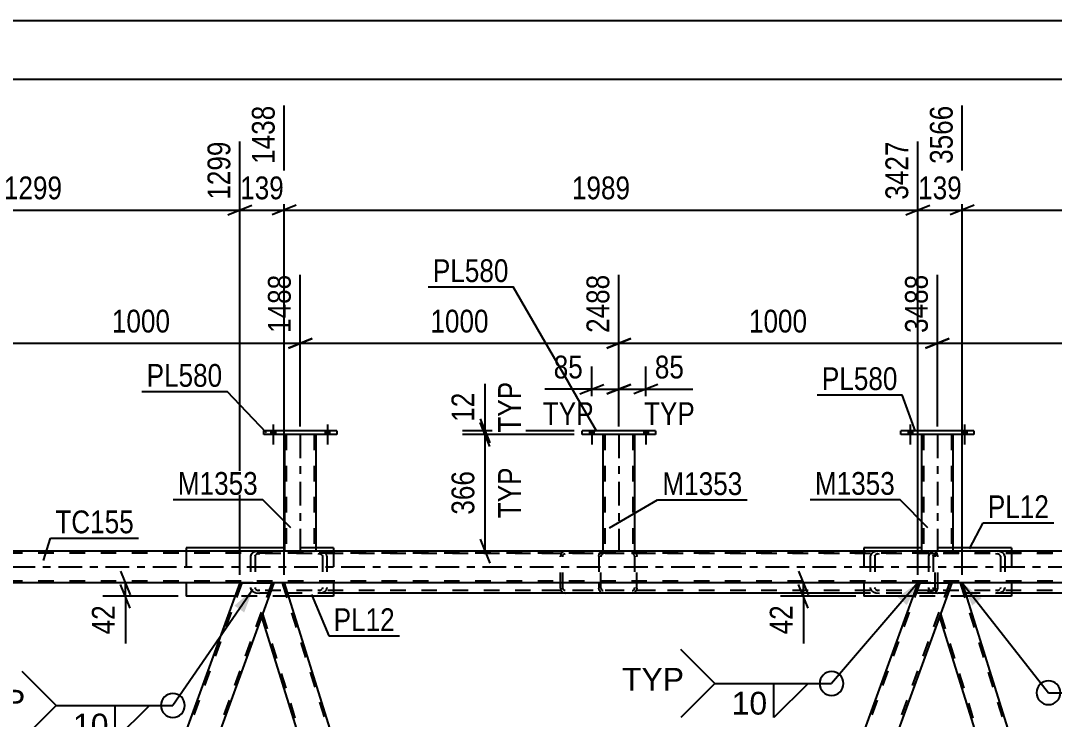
# Model space of a CAD drawing. Header units: millimetres. Extents: x -851 to 338, y -786 to 55.
# Drawn here: x -766.7 to -636.9, y -621.6 to -533.9 of the extents above; entities that cross this region are included whole.
import ezdxf

# ---------------------------------------------------------------- set-up
doc = ezdxf.new("R2010")
doc.units = ezdxf.units.MM
doc.linetypes.add('DXK_LINE_DOT2', pattern=[3.9198, 1.9599, -1.9599])
doc.linetypes.add('DXK_LINE_DOT3', pattern=[5.9187, 2.979, -0.9799, 0.9799, -0.9799])
doc.styles.add('Arial', font='ARIAL.TTF', dxfattribs={"height": 0.2})
doc.styles.add('Arial Narrow', font='ARIALN.TTF', dxfattribs={"height": 0.2})

# ---------------------------------------------------------------- blocks, each defined once
blk = doc.blocks.new('Part-232933133-8723 - 8708')
at = {"color": 2, "linetype": 'Continuous'}
for p, q in [((-739.19, -604.49), (-783.37, -725.86)), ((-739.19, -604.49), (-734.93, -604.49)), ((-736.48, -608.74), (-779.11, -725.86))]:
    blk.add_line(p, q, dxfattribs=at)
at = {"color": 7, "linetype": 'DXK_LINE_DOT2'}
for p, q in [((-738.94, -604.49), (-783.11, -725.86)), ((-735.19, -604.49), (-779.37, -725.86)), ((-734.93, -604.49), (-736.48, -608.74)), ((-783.37, -725.86), (-779.11, -725.86))]:
    blk.add_line(p, q, dxfattribs=at)
blk = doc.blocks.new('Part-232933133-8795 - 8708')
at = {"color": 2, "linetype": 'Continuous'}
for p, q in [((-649.8, -604.49), (-651.35, -608.74)), ((-648.48, -604.49), (-649.8, -604.49)), ((-648.48, -604.49), (-611.78, -722.24)), ((-651.35, -608.74), (-614.83, -725.89)), ((-613.11, -725.89), (-611.78, -722.24))]:
    blk.add_line(p, q, dxfattribs=at)
at = {"color": 7, "linetype": 'DXK_LINE_DOT2'}
for p, q in [((-648.73, -604.49), (-611.91, -722.61)), ((-651.21, -608.37), (-614.58, -725.89)), ((-614.83, -725.89), (-613.11, -725.89))]:
    blk.add_line(p, q, dxfattribs=at)
blk = doc.blocks.new('Part-232933133-8734 - 8708')
at = {"color": 7, "linetype": 'DXK_LINE_DOT2'}
for p, q in [((-652.63, -600.89), (-652.72, -601.13)), ((-651.55, -600.49), (-652, -600.54)), ((-651.78, -600.84), (-651.55, -600.81)), ((-601.86, -600.49), (-651.55, -600.49)), ((-601.86, -600.81), (-651.55, -600.81)), ((-643.83, -600.54), (-644.28, -600.49)), ((-644.28, -600.81), (-644.05, -600.84)), ((-643.11, -601.13), (-643.2, -600.89)), ((-652.72, -601.13), (-652.72, -605.13)), ((-652.14, -601.13), (-652.09, -601.01)), ((-652.14, -601.13), (-652.14, -605.13)), ((-643.74, -601.01), (-643.69, -601.13)), ((-643.69, -601.13), (-643.69, -605.13)), ((-643.11, -601.13), (-643.11, -605.13)), ((-652.72, -605.13), (-652.63, -605.38)), ((-652.09, -605.25), (-652.14, -605.13)), ((-652, -605.72), (-651.55, -605.77)), ((-651.55, -605.45), (-651.78, -605.43)), ((-601.86, -605.45), (-651.55, -605.45)), ((-642.31, -605.77), (-651.55, -605.77)), ((-644.05, -605.43), (-644.28, -605.45)), ((-644.28, -605.77), (-643.83, -605.72)), ((-643.69, -605.13), (-643.74, -605.25)), ((-643.2, -605.38), (-643.11, -605.13)), ((-601.86, -605.77), (-608.42, -605.77))]:
    blk.add_line(p, q, dxfattribs=at)
at = {"color": 2, "linetype": 'Continuous'}
blk.add_line((-608.42, -605.77), (-642.31, -605.77), dxfattribs=at)
at = {"color": 7, "linetype": 'DXK_LINE_DOT2'}
for centre, radius, start, end in [((-651.82, -601.61), 1.09, 99.5181, 138.0637), ((-651.69, -601.37), 0.545, 99.5181, 138.0637), ((-644.14, -601.37), 0.545, 41.9361, 80.4817), ((-644.01, -601.61), 1.09, 41.9361, 80.4817), ((-651.82, -604.65), 1.09, 221.9361, 260.4817), ((-651.69, -604.89), 0.545, 221.9361, 260.4817), ((-644.14, -604.89), 0.545, 279.5181, 318.0637), ((-644.01, -604.65), 1.09, 279.5181, 318.0637)]:
    blk.add_arc(centre, radius, start, end, dxfattribs=at)
blk = doc.blocks.new('Part-232933133-8800 - 8708')
at = {"color": 2, "linetype": 'Continuous'}
for p, q in [((-734.93, -604.49), (-736.48, -608.74)), ((-733.62, -604.49), (-734.93, -604.49)), ((-733.62, -604.49), (-696.91, -722.24)), ((-736.48, -608.74), (-699.97, -725.88)), ((-698.24, -725.88), (-696.91, -722.24))]:
    blk.add_line(p, q, dxfattribs=at)
at = {"color": 7, "linetype": 'DXK_LINE_DOT2'}
for p, q in [((-733.87, -604.49), (-697.05, -722.61)), ((-736.35, -608.37), (-699.72, -725.88)), ((-699.97, -725.88), (-698.24, -725.88))]:
    blk.add_line(p, q, dxfattribs=at)
blk = doc.blocks.new('Part-232933133-8736 - 8708')
at = {"color": 7, "linetype": 'DXK_LINE_DOT2'}
for p, q in [((-737.76, -600.89), (-737.85, -601.13)), ((-736.69, -600.49), (-737.13, -600.54)), ((-736.91, -600.84), (-736.69, -600.81)), ((-687, -600.49), (-736.69, -600.49)), ((-687, -600.81), (-736.69, -600.81)), ((-728.96, -600.54), (-729.41, -600.49)), ((-729.41, -600.81), (-729.19, -600.84)), ((-728.25, -601.13), (-728.33, -600.89)), ((-737.85, -601.13), (-737.85, -605.13)), ((-737.27, -601.13), (-737.23, -601.01)), ((-737.27, -601.13), (-737.27, -605.13)), ((-728.87, -601.01), (-728.83, -601.13)), ((-728.83, -601.13), (-728.83, -605.13)), ((-728.25, -601.13), (-728.25, -605.13)), ((-737.85, -605.13), (-737.76, -605.38)), ((-737.23, -605.25), (-737.27, -605.13)), ((-737.13, -605.72), (-736.69, -605.77)), ((-736.69, -605.45), (-736.91, -605.43)), ((-687, -605.45), (-736.69, -605.45)), ((-727.45, -605.77), (-736.69, -605.77)), ((-729.19, -605.43), (-729.41, -605.45)), ((-729.41, -605.77), (-728.96, -605.72)), ((-728.83, -605.13), (-728.87, -605.25)), ((-728.33, -605.38), (-728.25, -605.13)), ((-687, -605.77), (-693.55, -605.77))]:
    blk.add_line(p, q, dxfattribs=at)
at = {"color": 2, "linetype": 'Continuous'}
blk.add_line((-693.55, -605.77), (-727.45, -605.77), dxfattribs=at)
at = {"color": 7, "linetype": 'DXK_LINE_DOT2'}
for centre, radius, start, end in [((-736.95, -601.61), 1.09, 99.5181, 138.0637), ((-736.82, -601.37), 0.545, 99.5181, 138.0637), ((-729.28, -601.37), 0.545, 41.9361, 80.4817), ((-729.14, -601.61), 1.09, 41.9361, 80.4817), ((-736.95, -604.65), 1.09, 221.9361, 260.4817), ((-736.82, -604.89), 0.545, 221.9361, 260.4817), ((-729.28, -604.89), 0.545, 279.5181, 318.0637), ((-729.14, -604.65), 1.09, 279.5181, 318.0637)]:
    blk.add_arc(centre, radius, start, end, dxfattribs=at)
blk = doc.blocks.new('Part-232933133-8737 - 8708')
at = {"color": 7, "linetype": 'DXK_LINE_DOT2'}
for p, q in [((-694.13, -601.13), (-694.09, -600.89)), ((-694.09, -600.89), (-693.96, -600.68)), ((-693.96, -600.68), (-693.77, -600.54)), ((-693.76, -600.9), (-693.82, -601.01)), ((-693.77, -600.54), (-693.55, -600.49)), ((-693.66, -600.84), (-693.76, -600.9)), ((-693.55, -600.81), (-693.66, -600.84)), ((-652.15, -600.49), (-693.55, -600.49)), ((-652.15, -600.81), (-693.55, -600.81)), ((-689.91, -600.49), (-689.69, -600.54)), ((-689.8, -600.84), (-689.91, -600.81)), ((-689.7, -600.9), (-689.8, -600.84)), ((-689.64, -601.01), (-689.7, -600.9)), ((-689.69, -600.54), (-689.5, -600.68)), ((-689.5, -600.68), (-689.37, -600.89)), ((-689.37, -600.89), (-689.33, -601.13)), ((-659.93, -600.89), (-660.02, -601.13)), ((-658.85, -600.49), (-659.3, -600.54)), ((-659.08, -600.84), (-658.85, -600.81)), ((-652.72, -600.81), (-652.72, -600.49)), ((-651.92, -600.54), (-652.15, -600.49)), ((-652.15, -600.81), (-652.04, -600.84)), ((-652.04, -600.84), (-651.94, -600.9)), ((-651.94, -600.9), (-651.88, -601.01)), ((-651.74, -600.68), (-651.92, -600.54)), ((-651.61, -600.89), (-651.74, -600.68)), ((-651.56, -601.13), (-651.61, -600.89)), ((-694.13, -601.13), (-694.13, -604.49)), ((-693.82, -601.01), (-693.84, -601.13)), ((-693.84, -605.13), (-693.84, -601.13)), ((-689.62, -601.13), (-689.64, -601.01)), ((-689.62, -601.13), (-689.62, -605.13)), ((-689.33, -605.13), (-689.33, -601.13)), ((-660.02, -601.13), (-660.02, -605.13)), ((-659.44, -601.13), (-659.39, -601.01)), ((-659.44, -601.13), (-659.44, -605.13)), ((-651.88, -601.01), (-651.86, -601.13)), ((-651.86, -605.13), (-651.86, -601.13)), ((-651.56, -605.13), (-651.56, -601.13)), ((-693.84, -605.13), (-693.82, -605.25)), ((-693.82, -605.25), (-693.76, -605.36)), ((-693.76, -605.36), (-693.66, -605.43)), ((-693.66, -605.43), (-693.55, -605.45)), ((-652.15, -605.45), (-693.55, -605.45)), ((-689.91, -605.45), (-689.8, -605.43)), ((-689.69, -605.72), (-689.91, -605.77)), ((-689.8, -605.43), (-689.7, -605.36)), ((-689.7, -605.36), (-689.64, -605.25)), ((-689.5, -605.58), (-689.69, -605.72)), ((-689.64, -605.25), (-689.62, -605.13)), ((-689.37, -605.38), (-689.5, -605.58)), ((-689.33, -605.13), (-689.37, -605.38)), ((-652.15, -605.77), (-660.82, -605.77)), ((-660.02, -605.13), (-659.93, -605.38)), ((-659.39, -605.25), (-659.44, -605.13)), ((-659.3, -605.72), (-658.85, -605.77)), ((-658.85, -605.45), (-659.08, -605.43)), ((-652.72, -605.77), (-652.72, -605.45)), ((-652.04, -605.43), (-652.15, -605.45)), ((-652.15, -605.77), (-651.92, -605.72)), ((-651.94, -605.36), (-652.04, -605.43)), ((-651.88, -605.25), (-651.94, -605.36)), ((-651.92, -605.72), (-651.74, -605.58)), ((-651.86, -605.13), (-651.88, -605.25)), ((-651.74, -605.58), (-651.61, -605.38)), ((-651.61, -605.38), (-651.56, -605.13))]:
    blk.add_line(p, q, dxfattribs=at)
at = {"color": 2, "linetype": 'Continuous'}
for p, q in [((-694.13, -604.49), (-694.13, -605.13)), ((-694.09, -605.38), (-694.13, -605.13)), ((-693.96, -605.58), (-694.09, -605.38)), ((-693.77, -605.72), (-693.96, -605.58)), ((-693.55, -605.77), (-693.77, -605.72)), ((-660.82, -605.77), (-693.55, -605.77))]:
    blk.add_line(p, q, dxfattribs=at)
at = {"color": 7, "linetype": 'DXK_LINE_DOT2'}
for centre, radius, start, end in [((-659.12, -601.61), 1.09, 99.5181, 138.0637), ((-658.99, -601.37), 0.545, 99.5181, 138.0637), ((-659.12, -604.65), 1.09, 221.9361, 260.4817), ((-658.99, -604.89), 0.545, 221.9361, 260.4817)]:
    blk.add_arc(centre, radius, start, end, dxfattribs=at)
blk = doc.blocks.new('Part-232933133-8830 - 8708')
at = {"color": 7, "linetype": 'DXK_LINE_DOT2'}
for p, q in [((-653.8, -604.49), (-697.98, -725.88)), ((-650.06, -604.49), (-694.24, -725.88)), ((-649.8, -604.49), (-651.35, -608.74)), ((-696.91, -722.24), (-698.24, -725.88)), ((-693.98, -725.88), (-698.24, -725.88))]:
    blk.add_line(p, q, dxfattribs=at)
at = {"color": 2, "linetype": 'Continuous'}
for p, q in [((-654.06, -604.49), (-696.91, -722.24)), ((-654.06, -604.49), (-649.8, -604.49)), ((-651.35, -608.74), (-693.98, -725.88))]:
    blk.add_line(p, q, dxfattribs=at)
blk = doc.blocks.new('Part-232933133-8856 - 8708')
at = {"color": 7, "linetype": 'DXK_LINE_DOT2'}
for p, q in [((-695.44, -600.49), (-701.27, -600.49)), ((-695.44, -600.81), (-701.27, -600.81)), ((-698.89, -600.89), (-698.94, -601.13)), ((-698.77, -600.68), (-698.89, -600.89)), ((-698.58, -600.54), (-698.77, -600.68)), ((-698.62, -601.01), (-698.56, -600.9)), ((-698.35, -600.49), (-698.58, -600.54)), ((-698.56, -600.9), (-698.46, -600.84)), ((-698.46, -600.84), (-698.35, -600.81)), ((-698.94, -605.13), (-698.94, -601.13)), ((-698.64, -601.13), (-698.62, -601.01)), ((-698.64, -605.13), (-698.64, -601.13)), ((-695.44, -605.45), (-701.27, -605.45)), ((-695.44, -605.77), (-701.27, -605.77)), ((-698.94, -605.13), (-698.89, -605.38)), ((-698.89, -605.38), (-698.77, -605.58)), ((-698.77, -605.58), (-698.58, -605.72)), ((-698.62, -605.25), (-698.64, -605.13)), ((-698.56, -605.36), (-698.62, -605.25)), ((-698.58, -605.72), (-698.35, -605.77)), ((-698.46, -605.43), (-698.56, -605.36)), ((-698.35, -605.45), (-698.46, -605.43))]:
    blk.add_line(p, q, dxfattribs=at)
blk = doc.blocks.new('Part-232933133-8878 - 8708')
at = {"color": 2, "linetype": 'Continuous'}
for p, q in [((-745.95, -600.09), (-745.95, -600.49)), ((-733.6, -600.09), (-745.95, -600.09)), ((-727.45, -600.09), (-729.6, -600.09)), ((-727.45, -600.09), (-727.45, -600.49)), ((-745.95, -604.49), (-745.95, -606.17)), ((-727.45, -604.49), (-727.45, -606.17)), ((-739.8, -606.17), (-745.95, -606.17)), ((-727.45, -606.17), (-733.09, -606.17))]:
    blk.add_line(p, q, dxfattribs=at)
at = {"color": 7, "linetype": 'DXK_LINE_DOT2'}
for p, q in [((-745.95, -600.49), (-745.95, -604.49)), ((-729.6, -600.09), (-733.6, -600.09)), ((-727.45, -600.49), (-727.45, -604.49)), ((-733.09, -606.17), (-739.8, -606.17))]:
    blk.add_line(p, q, dxfattribs=at)
blk = doc.blocks.new('Part-232933133-8879 - 8708')
at = {"color": 2, "linetype": 'Continuous'}
for p, q in [((-660.82, -600.09), (-660.82, -600.49)), ((-653.6, -600.09), (-660.82, -600.09)), ((-642.31, -600.09), (-649.6, -600.09)), ((-642.31, -600.09), (-642.31, -600.49)), ((-660.82, -604.49), (-660.82, -606.17)), ((-642.31, -604.49), (-642.31, -606.17)), ((-654.67, -606.17), (-660.82, -606.17)), ((-642.31, -606.17), (-647.96, -606.17))]:
    blk.add_line(p, q, dxfattribs=at)
at = {"color": 7, "linetype": 'DXK_LINE_DOT2'}
for p, q in [((-660.82, -600.49), (-660.82, -604.49)), ((-649.6, -600.09), (-653.6, -600.09)), ((-642.31, -600.49), (-642.31, -604.49)), ((-647.96, -606.17), (-654.67, -606.17))]:
    blk.add_line(p, q, dxfattribs=at)
blk = doc.blocks.new('Part-232933133-8938 - 8708')
at = {"color": 7, "linetype": 'DXK_LINE_DOT2'}
for p, q in [((-107.94, -600.73), (-791.14, -600.73)), ((-729.6, -600.49), (-733.6, -600.49)), ((-689.6, -600.49), (-693.6, -600.49)), ((-649.6, -600.49), (-653.6, -600.49)), ((-107.94, -604.25), (-791.14, -604.25)), ((-733.62, -604.49), (-739.19, -604.49)), ((-648.48, -604.49), (-654.06, -604.49))]:
    blk.add_line(p, q, dxfattribs=at)
at = {"color": 2, "linetype": 'Continuous'}
for p, q in [((-733.6, -600.49), (-769.6, -600.49)), ((-693.6, -600.49), (-729.6, -600.49)), ((-653.6, -600.49), (-689.6, -600.49)), ((-613.6, -600.49), (-649.6, -600.49)), ((-739.19, -604.49), (-791.14, -604.49)), ((-654.06, -604.49), (-733.62, -604.49)), ((-568.92, -604.49), (-648.48, -604.49))]:
    blk.add_line(p, q, dxfattribs=at)
at = {"color": 7, "linetype": 'DXK_LINE_DOT3'}
blk.add_line((-107.94, -602.49), (-791.14, -602.49), dxfattribs=at)
blk = doc.blocks.new('Part-232933133-59577 - 8708')
at = {"color": 2, "linetype": 'Continuous'}
for p, q in [((-653.6, -585.85), (-653.6, -600.49)), ((-649.6, -600.49), (-649.6, -585.85)), ((-649.61, -600.49), (-653.6, -600.49))]:
    blk.add_line(p, q, dxfattribs=at)
at = {"color": 7, "linetype": 'DXK_LINE_DOT2'}
for p, q in [((-649.6, -585.85), (-653.6, -585.85)), ((-653.36, -585.85), (-653.36, -600.49)), ((-649.84, -585.85), (-649.84, -600.49)), ((-653.6, -600.49), (-653.6, -600.49)), ((-653.6, -600.49), (-653.6, -600.49)), ((-653.6, -600.49), (-653.6, -600.49)), ((-649.9, -600.49), (-649.86, -600.49)), ((-649.86, -600.49), (-649.9, -600.49)), ((-649.84, -600.49), (-649.86, -600.49)), ((-649.86, -600.49), (-649.84, -600.49)), ((-649.6, -600.49), (-649.64, -600.49)), ((-649.61, -600.49), (-649.6, -600.49)), ((-649.6, -600.49), (-649.6, -600.49)), ((-649.6, -600.49), (-649.6, -600.49))]:
    blk.add_line(p, q, dxfattribs=at)
at = {"color": 7, "linetype": 'DXK_LINE_DOT3'}
blk.add_line((-651.6, -585.85), (-651.6, -600.49), dxfattribs=at)
blk = doc.blocks.new('Part-232933133-59578 - 8708')
at = {"color": 2, "linetype": 'Continuous'}
for p, q in [((-647, -585.37), (-656.2, -585.37)), ((-656.2, -585.85), (-656.2, -585.37)), ((-647, -585.37), (-647, -585.85)), ((-647, -585.85), (-656.2, -585.85))]:
    blk.add_line(p, q, dxfattribs=at)
blk = doc.blocks.new('Part-232933133-59581 - 8708')
at = {"color": 2, "linetype": 'Continuous'}
for p, q in [((-693.6, -585.85), (-693.6, -600.49)), ((-689.6, -600.49), (-689.6, -585.85)), ((-689.61, -600.49), (-693.6, -600.49))]:
    blk.add_line(p, q, dxfattribs=at)
at = {"color": 7, "linetype": 'DXK_LINE_DOT2'}
for p, q in [((-689.6, -585.85), (-693.6, -585.85)), ((-693.36, -585.85), (-693.36, -600.49)), ((-689.84, -585.85), (-689.84, -600.49)), ((-693.6, -600.49), (-693.6, -600.49)), ((-693.6, -600.49), (-693.6, -600.49)), ((-693.6, -600.49), (-693.6, -600.49)), ((-689.9, -600.49), (-689.86, -600.49)), ((-689.86, -600.49), (-689.9, -600.49)), ((-689.84, -600.49), (-689.86, -600.49)), ((-689.86, -600.49), (-689.84, -600.49)), ((-689.6, -600.49), (-689.64, -600.49)), ((-689.61, -600.49), (-689.6, -600.49)), ((-689.6, -600.49), (-689.6, -600.49)), ((-689.6, -600.49), (-689.6, -600.49))]:
    blk.add_line(p, q, dxfattribs=at)
at = {"color": 7, "linetype": 'DXK_LINE_DOT3'}
blk.add_line((-691.6, -585.85), (-691.6, -600.49), dxfattribs=at)
blk = doc.blocks.new('Part-232933133-59582 - 8708')
at = {"color": 2, "linetype": 'Continuous'}
for p, q in [((-687, -585.37), (-696.2, -585.37)), ((-696.2, -585.85), (-696.2, -585.37)), ((-687, -585.37), (-687, -585.85)), ((-687, -585.85), (-696.2, -585.85))]:
    blk.add_line(p, q, dxfattribs=at)
blk = doc.blocks.new('Part-232933133-59585 - 8708')
at = {"color": 2, "linetype": 'Continuous'}
for p, q in [((-733.6, -585.85), (-733.6, -600.49)), ((-729.6, -600.49), (-729.6, -585.85)), ((-729.61, -600.49), (-733.6, -600.49))]:
    blk.add_line(p, q, dxfattribs=at)
at = {"color": 7, "linetype": 'DXK_LINE_DOT2'}
for p, q in [((-729.6, -585.85), (-733.6, -585.85)), ((-733.36, -585.85), (-733.36, -600.49)), ((-729.84, -585.85), (-729.84, -600.49)), ((-733.6, -600.49), (-733.6, -600.49)), ((-733.6, -600.49), (-733.6, -600.49)), ((-733.6, -600.49), (-733.6, -600.49)), ((-729.9, -600.49), (-729.86, -600.49)), ((-729.86, -600.49), (-729.9, -600.49)), ((-729.84, -600.49), (-729.86, -600.49)), ((-729.86, -600.49), (-729.84, -600.49)), ((-729.6, -600.49), (-729.64, -600.49)), ((-729.61, -600.49), (-729.6, -600.49)), ((-729.6, -600.49), (-729.6, -600.49)), ((-729.6, -600.49), (-729.6, -600.49))]:
    blk.add_line(p, q, dxfattribs=at)
at = {"color": 7, "linetype": 'DXK_LINE_DOT3'}
blk.add_line((-731.6, -585.85), (-731.6, -600.49), dxfattribs=at)
blk = doc.blocks.new('Part-232933133-59586 - 8708')
at = {"color": 2, "linetype": 'Continuous'}
for p, q in [((-727, -585.37), (-736.2, -585.37)), ((-736.2, -585.85), (-736.2, -585.37)), ((-727, -585.37), (-727, -585.85)), ((-727, -585.85), (-736.2, -585.85))]:
    blk.add_line(p, q, dxfattribs=at)
blk = doc.blocks.new('Bolt-232933133-59647 - 8708')
at = {"linetype": 'Continuous'}
for points in [[(-654.72, -585.37), (-655.28, -585.37), (-655.28, -585.85), (-654.72, -585.85)], [(-654.72, -585.37), (-655.28, -585.37), (-655.28, -585.85), (-654.72, -585.85)], [(-647.92, -585.37), (-648.48, -585.37), (-648.48, -585.85), (-647.92, -585.85)], [(-647.92, -585.37), (-648.48, -585.37), (-648.48, -585.85), (-647.92, -585.85)]]:
    blk.add_hatch(color=1, dxfattribs=at).paths.add_polyline_path(points)
at = {"color": 1, "linetype": 'Continuous'}
for p, q in [((-655.28, -585.37), (-655.28, -585.85)), ((-655.28, -585.37), (-655.28, -585.85)), ((-655, -584.57), (-655, -587.09)), ((-655, -584.57), (-655, -587.09)), ((-654.72, -585.37), (-654.72, -585.85)), ((-654.72, -585.37), (-654.72, -585.85)), ((-648.48, -585.37), (-648.48, -585.85)), ((-648.48, -585.37), (-648.48, -585.85)), ((-648.2, -584.57), (-648.2, -587.09)), ((-648.2, -584.57), (-648.2, -587.09)), ((-647.92, -585.37), (-647.92, -585.85)), ((-647.92, -585.37), (-647.92, -585.85))]:
    blk.add_line(p, q, dxfattribs=at)
blk = doc.blocks.new('Bolt-232933133-59649 - 8708')
at = {"linetype": 'Continuous'}
for points in [[(-694.72, -585.37), (-695.28, -585.37), (-695.28, -585.85), (-694.72, -585.85)], [(-694.72, -585.37), (-695.28, -585.37), (-695.28, -585.85), (-694.72, -585.85)], [(-687.92, -585.37), (-688.48, -585.37), (-688.48, -585.85), (-687.92, -585.85)], [(-687.92, -585.37), (-688.48, -585.37), (-688.48, -585.85), (-687.92, -585.85)]]:
    blk.add_hatch(color=1, dxfattribs=at).paths.add_polyline_path(points)
at = {"color": 1, "linetype": 'Continuous'}
for p, q in [((-695.28, -585.37), (-695.28, -585.85)), ((-695.28, -585.37), (-695.28, -585.85)), ((-695, -584.57), (-695, -587.09)), ((-695, -584.57), (-695, -587.09)), ((-694.72, -585.37), (-694.72, -585.85)), ((-694.72, -585.37), (-694.72, -585.85)), ((-688.48, -585.37), (-688.48, -585.85)), ((-688.48, -585.37), (-688.48, -585.85)), ((-688.2, -584.57), (-688.2, -587.09)), ((-688.2, -584.57), (-688.2, -587.09)), ((-687.92, -585.37), (-687.92, -585.85)), ((-687.92, -585.37), (-687.92, -585.85))]:
    blk.add_line(p, q, dxfattribs=at)
blk = doc.blocks.new('Bolt-232933133-59651 - 8708')
at = {"linetype": 'Continuous'}
for points in [[(-734.72, -585.37), (-735.28, -585.37), (-735.28, -585.85), (-734.72, -585.85)], [(-734.72, -585.37), (-735.28, -585.37), (-735.28, -585.85), (-734.72, -585.85)], [(-727.92, -585.37), (-728.48, -585.37), (-728.48, -585.85), (-727.92, -585.85)], [(-727.92, -585.37), (-728.48, -585.37), (-728.48, -585.85), (-727.92, -585.85)]]:
    blk.add_hatch(color=1, dxfattribs=at).paths.add_polyline_path(points)
at = {"color": 1, "linetype": 'Continuous'}
for p, q in [((-735.28, -585.37), (-735.28, -585.85)), ((-735.28, -585.37), (-735.28, -585.85)), ((-735, -584.57), (-735, -587.09)), ((-735, -584.57), (-735, -587.09)), ((-734.72, -585.37), (-734.72, -585.85)), ((-734.72, -585.37), (-734.72, -585.85)), ((-728.48, -585.37), (-728.48, -585.85)), ((-728.48, -585.37), (-728.48, -585.85)), ((-728.2, -584.57), (-728.2, -587.09)), ((-728.2, -584.57), (-728.2, -587.09)), ((-727.92, -585.37), (-727.92, -585.85)), ((-727.92, -585.37), (-727.92, -585.85))]:
    blk.add_line(p, q, dxfattribs=at)
blk = doc.blocks.new('StraightDimension-232933133-72102 - 8708')
at = {"color": 7, "linetype": 'Continuous'}
for p, q in [((-648.48, -603.49), (-648.48, -544.52)), ((-568.92, -603.49), (-568.92, -549.02)), ((-646.98, -557.04), (-649.98, -558.24)), ((-648.48, -557.64), (-568.92, -557.64)), ((-570.42, -558.24), (-567.42, -557.04))]:
    blk.add_line(p, q, dxfattribs=at)
at = {"color": 0}
blk.add_wipeout([(-604.45, -556.89), (-604.45, -552.69), (-612.96, -552.69), (-612.96, -556.89)], dxfattribs=at)
at = {"color": 3, "style": 'Arial Narrow'}
blk.add_text('1989', height=2.863, dxfattribs=at).set_placement((-612.36, -556.29))
at = {"color": 0, "linetype": 'Continuous'}
blk.add_wipeout([(-569.52, -548.42), (-573.72, -548.42), (-573.72, -556.94), (-569.52, -556.94)], dxfattribs=at)
at = {"color": 3, "linetype": 'Continuous', "style": 'Arial Narrow'}
blk.add_text('5555', height=2.863, rotation=90.0002, dxfattribs=at).set_placement((-570.12, -556.34))
blk = doc.blocks.new('StraightDimension-232933133-53849 - 8708')
at = {"color": 7, "linetype": 'Continuous'}
blk.add_line((-791.14, -541.22), (-75.71, -541.22), dxfattribs=at)
blk = doc.blocks.new('StraightDimension-232933133-73089 - 8708')
at = {"color": 7, "linetype": 'Continuous'}
for p, q in [((-651.6, -584.85), (-651.6, -565.77)), ((-611.6, -584.85), (-611.6, -565.77)), ((-650.1, -573.78), (-653.1, -574.98)), ((-651.6, -574.38), (-611.6, -574.38)), ((-613.1, -574.98), (-610.1, -573.78))]:
    blk.add_line(p, q, dxfattribs=at)
at = {"color": 0}
blk.add_wipeout([(-627.35, -573.63), (-627.35, -569.43), (-635.86, -569.43), (-635.86, -573.63)], dxfattribs=at)
at = {"color": 3, "style": 'Arial Narrow'}
blk.add_text('1000', height=2.863, dxfattribs=at).set_placement((-635.26, -573.03))
at = {"color": 0, "linetype": 'Continuous'}
blk.add_wipeout([(-612.2, -565.17), (-616.4, -565.17), (-616.4, -573.68), (-612.2, -573.68)], dxfattribs=at)
at = {"color": 3, "linetype": 'Continuous', "style": 'Arial Narrow'}
blk.add_text('4488', height=2.863, rotation=90.0002, dxfattribs=at).set_placement((-612.8, -573.08))
blk = doc.blocks.new('StraightDimension-232933133-72103 - 8708')
at = {"color": 7, "linetype": 'Continuous'}
for p, q in [((-648.48, -603.49), (-648.48, -544.52)), ((-654.06, -603.49), (-654.06, -549.02)), ((-655.56, -558.24), (-652.56, -557.04)), ((-654.06, -557.64), (-648.48, -557.64)), ((-646.98, -557.04), (-649.98, -558.24))]:
    blk.add_line(p, q, dxfattribs=at)
at = {"color": 0}
blk.add_wipeout([(-647.93, -556.89), (-647.93, -552.69), (-654.61, -552.69), (-654.61, -556.89)], dxfattribs=at)
at = {"color": 3, "style": 'Arial Narrow'}
blk.add_text('139', height=2.863, dxfattribs=at).set_placement((-654.01, -556.29))
at = {"color": 0, "linetype": 'Continuous'}
blk.add_wipeout([(-649.08, -543.92), (-653.28, -543.92), (-653.28, -552.44), (-649.08, -552.44)], dxfattribs=at)
at = {"color": 3, "linetype": 'Continuous', "style": 'Arial Narrow'}
blk.add_text('3566', height=2.863, rotation=90.0002, dxfattribs=at).set_placement((-649.68, -551.84))
blk = doc.blocks.new('StraightDimension-232933133-73090 - 8708')
at = {"color": 7, "linetype": 'Continuous'}
for p, q in [((-691.6, -584.85), (-691.6, -565.77)), ((-651.6, -584.85), (-651.6, -565.77)), ((-690.1, -573.78), (-693.1, -574.98)), ((-691.6, -574.38), (-651.6, -574.38)), ((-653.1, -574.98), (-650.1, -573.78))]:
    blk.add_line(p, q, dxfattribs=at)
at = {"color": 0}
blk.add_wipeout([(-667.35, -573.63), (-667.35, -569.43), (-675.86, -569.43), (-675.86, -573.63)], dxfattribs=at)
at = {"color": 3, "style": 'Arial Narrow'}
blk.add_text('1000', height=2.863, dxfattribs=at).set_placement((-675.26, -573.03))
at = {"color": 0, "linetype": 'Continuous'}
blk.add_wipeout([(-652.2, -565.17), (-656.4, -565.17), (-656.4, -573.68), (-652.2, -573.68)], dxfattribs=at)
at = {"color": 3, "linetype": 'Continuous', "style": 'Arial Narrow'}
blk.add_text('3488', height=2.863, rotation=90.0002, dxfattribs=at).set_placement((-652.8, -573.08))
blk = doc.blocks.new('StraightDimension-232933133-38055 - 8708')
at = {"color": 7, "linetype": 'Continuous'}
blk.add_line((-810.2, -533.85), (-75.07, -533.85), dxfattribs=at)
blk = doc.blocks.new('StraightDimension-232933133-73092 - 8708')
at = {"color": 7, "linetype": 'Continuous'}
for p, q in [((-731.6, -584.85), (-731.6, -565.77)), ((-771.6, -584.85), (-771.6, -567.6)), ((-770.1, -573.78), (-773.1, -574.98)), ((-771.6, -574.38), (-731.6, -574.38)), ((-733.1, -574.98), (-730.1, -573.78))]:
    blk.add_line(p, q, dxfattribs=at)
at = {"color": 0}
blk.add_wipeout([(-747.35, -573.63), (-747.35, -569.43), (-755.86, -569.43), (-755.86, -573.63)], dxfattribs=at)
at = {"color": 3, "style": 'Arial Narrow'}
blk.add_text('1000', height=2.863, dxfattribs=at).set_placement((-755.26, -573.03))
at = {"color": 0, "linetype": 'Continuous'}
blk.add_wipeout([(-732.2, -565.17), (-736.4, -565.17), (-736.4, -573.68), (-732.2, -573.68)], dxfattribs=at)
at = {"color": 3, "linetype": 'Continuous', "style": 'Arial Narrow'}
blk.add_text('1488', height=2.863, rotation=90.0002, dxfattribs=at).set_placement((-732.8, -573.08))
blk = doc.blocks.new('StraightDimension-232933133-72104 - 8708')
at = {"color": 7, "linetype": 'Continuous'}
for p, q in [((-733.62, -603.49), (-733.62, -544.52)), ((-654.06, -603.49), (-654.06, -549.02)), ((-732.12, -557.04), (-735.12, -558.24)), ((-733.62, -557.64), (-654.06, -557.64)), ((-655.56, -558.24), (-652.56, -557.04))]:
    blk.add_line(p, q, dxfattribs=at)
at = {"color": 0}
blk.add_wipeout([(-689.58, -556.89), (-689.58, -552.69), (-698.09, -552.69), (-698.09, -556.89)], dxfattribs=at)
at = {"color": 3, "style": 'Arial Narrow'}
blk.add_text('1989', height=2.863, dxfattribs=at).set_placement((-697.49, -556.29))
at = {"color": 0, "linetype": 'Continuous'}
blk.add_wipeout([(-654.66, -548.42), (-658.86, -548.42), (-658.86, -556.94), (-654.66, -556.94)], dxfattribs=at)
at = {"color": 3, "linetype": 'Continuous', "style": 'Arial Narrow'}
blk.add_text('3427', height=2.863, rotation=90.0002, dxfattribs=at).set_placement((-655.26, -556.34))
blk = doc.blocks.new('StraightDimension-232933133-72105 - 8708')
at = {"color": 7, "linetype": 'Continuous'}
for p, q in [((-733.62, -603.49), (-733.62, -544.52)), ((-739.19, -603.49), (-739.19, -549.02)), ((-740.69, -558.24), (-737.69, -557.04)), ((-739.19, -557.64), (-733.62, -557.64)), ((-732.12, -557.04), (-735.12, -558.24))]:
    blk.add_line(p, q, dxfattribs=at)
at = {"color": 0}
blk.add_wipeout([(-733.06, -556.89), (-733.06, -552.69), (-739.75, -552.69), (-739.75, -556.89)], dxfattribs=at)
at = {"color": 3, "style": 'Arial Narrow'}
blk.add_text('139', height=2.863, dxfattribs=at).set_placement((-739.15, -556.29))
at = {"color": 0, "linetype": 'Continuous'}
blk.add_wipeout([(-734.22, -543.92), (-738.42, -543.92), (-738.42, -552.44), (-734.22, -552.44)], dxfattribs=at)
at = {"color": 3, "linetype": 'Continuous', "style": 'Arial Narrow'}
blk.add_text('1438', height=2.863, rotation=90.0002, dxfattribs=at).set_placement((-734.82, -551.84))
blk = doc.blocks.new('StraightDimension-232933133-72106 - 8708')
at = {"color": 7, "linetype": 'Continuous'}
for p, q in [((-739.19, -603.49), (-739.19, -549.02)), ((-791.14, -599.49), (-791.14, -554.51)), ((-789.64, -557.04), (-792.64, -558.24)), ((-791.14, -557.64), (-739.19, -557.64)), ((-740.69, -558.24), (-737.69, -557.04))]:
    blk.add_line(p, q, dxfattribs=at)
at = {"color": 0}
blk.add_wipeout([(-760.91, -556.89), (-760.91, -552.69), (-769.42, -552.69), (-769.42, -556.89)], dxfattribs=at)
at = {"color": 3, "style": 'Arial Narrow'}
blk.add_text('1299', height=2.863, dxfattribs=at).set_placement((-768.82, -556.29))
at = {"color": 0, "linetype": 'Continuous'}
for points in [[(-739.79, -548.42), (-743.99, -548.42), (-743.99, -556.94), (-739.79, -556.94)], [(-791.74, -553.91), (-795.94, -553.91), (-795.94, -556.94), (-791.74, -556.94)]]:
    blk.add_wipeout(points, dxfattribs=at)
at = {"color": 3, "linetype": 'Continuous', "style": 'Arial Narrow'}
for s, height, p in [('1299', 2.863, (-740.39, -556.34)), ('0', 2.86, (-792.34, -556.34))]:
    blk.add_text(s, height=height, rotation=90.0002, dxfattribs=at).set_placement(p)
blk = doc.blocks.new('StraightDimension-232933133-73091 - 8708')
at = {"color": 7, "linetype": 'Continuous'}
for p, q in [((-731.6, -584.85), (-731.6, -565.77)), ((-691.6, -584.85), (-691.6, -565.77)), ((-730.1, -573.78), (-733.1, -574.98)), ((-731.6, -574.38), (-691.6, -574.38)), ((-693.1, -574.98), (-690.1, -573.78))]:
    blk.add_line(p, q, dxfattribs=at)
at = {"color": 0}
blk.add_wipeout([(-707.35, -573.63), (-707.35, -569.43), (-715.86, -569.43), (-715.86, -573.63)], dxfattribs=at)
at = {"color": 3, "style": 'Arial Narrow'}
blk.add_text('1000', height=2.863, dxfattribs=at).set_placement((-715.26, -573.03))
at = {"color": 0, "linetype": 'Continuous'}
blk.add_wipeout([(-692.2, -565.17), (-696.4, -565.17), (-696.4, -573.68), (-692.2, -573.68)], dxfattribs=at)
at = {"color": 3, "linetype": 'Continuous', "style": 'Arial Narrow'}
blk.add_text('2488', height=2.863, rotation=90.0002, dxfattribs=at).set_placement((-692.8, -573.08))
blk = doc.blocks.new('StraightDimension-232933133-73174 - 8708')
at = {"color": 7, "linetype": 'Continuous'}
for p, q in [((-691.6, -584.85), (-691.6, -577.3)), ((-688.2, -583.27), (-688.2, -577.3)), ((-693.1, -580.75), (-690.1, -579.55)), ((-691.6, -580.15), (-688.2, -580.15)), ((-686.7, -579.55), (-689.7, -580.75)), ((-688.2, -580.15), (-682.3, -580.15)), ((-688.2, -580.15), (-682.3, -580.15))]:
    blk.add_line(p, q, dxfattribs=at)
at = {"color": 0}
blk.add_wipeout([(-682.82, -579.4), (-682.82, -575.2), (-687.68, -575.2), (-687.68, -579.4)], dxfattribs=at)
at = {"color": 0, "linetype": 'Continuous'}
blk.add_wipeout([(-681.45, -585.25), (-681.45, -581.05), (-689.04, -581.05), (-689.04, -585.25)], dxfattribs=at)
at = {"color": 3, "style": 'Arial Narrow'}
blk.add_text('85', height=2.863, dxfattribs=at).set_placement((-687.08, -578.8))
at = {"color": 3, "linetype": 'Continuous', "style": 'Arial Narrow'}
blk.add_text('TYP', height=2.863, dxfattribs=at).set_placement((-688.44, -584.65))
blk = doc.blocks.new('StraightDimension-232933133-73175 - 8708')
at = {"color": 7, "linetype": 'Continuous'}
for p, q in [((-695, -583.57), (-695, -577.3)), ((-691.6, -584.85), (-691.6, -577.3)), ((-695, -580.15), (-700.91, -580.15)), ((-695, -580.15), (-700.91, -580.15)), ((-696.5, -580.75), (-693.5, -579.55)), ((-695, -580.15), (-691.6, -580.15)), ((-690.1, -579.55), (-693.1, -580.75))]:
    blk.add_line(p, q, dxfattribs=at)
at = {"color": 0}
blk.add_wipeout([(-695.53, -579.4), (-695.53, -575.2), (-700.38, -575.2), (-700.38, -579.4)], dxfattribs=at)
at = {"color": 0, "linetype": 'Continuous'}
blk.add_wipeout([(-694.16, -585.25), (-694.16, -581.05), (-701.75, -581.05), (-701.75, -585.25)], dxfattribs=at)
at = {"color": 3, "style": 'Arial Narrow'}
blk.add_text('85', height=2.863, dxfattribs=at).set_placement((-699.78, -578.8))
at = {"color": 3, "linetype": 'Continuous', "style": 'Arial Narrow'}
blk.add_text('TYP', height=2.863, dxfattribs=at).set_placement((-701.15, -584.65))
blk = doc.blocks.new('StraightDimension-232933133-73185 - 8708')
at = {"color": 7, "linetype": 'Continuous'}
for p, q in [((-708.4, -585.37), (-708.4, -579.46)), ((-708.4, -585.37), (-708.4, -579.46)), ((-709, -583.87), (-707.8, -586.87)), ((-697.2, -585.37), (-711.25, -585.37)), ((-707.8, -587.35), (-709, -584.35)), ((-708.4, -585.85), (-708.4, -585.37)), ((-697.2, -585.85), (-711.25, -585.85))]:
    blk.add_line(p, q, dxfattribs=at)
at = {"color": 0, "linetype": 'Continuous'}
blk.add_wipeout([(-703.3, -578.62), (-707.5, -578.62), (-707.5, -586.21), (-703.3, -586.21)], dxfattribs=at)
at = {"color": 0}
blk.add_wipeout([(-709.15, -579.99), (-713.35, -579.99), (-713.35, -584.84), (-709.15, -584.84)], dxfattribs=at)
at = {"color": 3, "linetype": 'Continuous', "style": 'Arial Narrow'}
blk.add_text('TYP', height=2.863, rotation=90.0002, dxfattribs=at).set_placement((-703.9, -585.61))
at = {"color": 3, "style": 'Arial Narrow'}
blk.add_text('12', height=2.863, rotation=90.0002, dxfattribs=at).set_placement((-709.75, -584.24))
blk = doc.blocks.new('StraightDimension-232933133-73186 - 8708')
at = {"color": 7, "linetype": 'Continuous'}
for p, q in [((-707.8, -587.35), (-709, -584.35)), ((-697.2, -585.85), (-711.25, -585.85)), ((-708.4, -600.49), (-708.4, -585.85)), ((-709, -598.99), (-707.8, -601.99)), ((-694.6, -600.49), (-711.25, -600.49))]:
    blk.add_line(p, q, dxfattribs=at)
at = {"color": 0}
blk.add_wipeout([(-709.15, -589.83), (-713.35, -589.83), (-713.35, -596.51), (-709.15, -596.51)], dxfattribs=at)
at = {"color": 0, "linetype": 'Continuous'}
blk.add_wipeout([(-703.3, -589.37), (-707.5, -589.37), (-707.5, -596.96), (-703.3, -596.96)], dxfattribs=at)
at = {"color": 3, "style": 'Arial Narrow'}
blk.add_text('366', height=2.863, rotation=90.0002, dxfattribs=at).set_placement((-709.75, -595.91))
at = {"color": 3, "linetype": 'Continuous', "style": 'Arial Narrow'}
blk.add_text('TYP', height=2.863, rotation=90.0002, dxfattribs=at).set_placement((-703.9, -596.36))
blk = doc.blocks.new('StraightDimension-232933133-73366 - 8708')
at = {"color": 7, "linetype": 'Continuous'}
for p, q in [((-754.16, -602.99), (-752.96, -605.99)), ((-746.95, -604.49), (-756.41, -604.49)), ((-752.96, -607.67), (-754.16, -604.67)), ((-753.56, -606.17), (-753.56, -604.49)), ((-746.95, -606.17), (-756.41, -606.17)), ((-753.56, -606.17), (-753.56, -612.08)), ((-753.56, -606.17), (-753.56, -612.08))]:
    blk.add_line(p, q, dxfattribs=at)
at = {"color": 0}
blk.add_wipeout([(-754.31, -606.7), (-758.51, -606.7), (-758.51, -611.55), (-754.31, -611.55)], dxfattribs=at)
at = {"color": 3, "style": 'Arial Narrow'}
blk.add_text('42', height=2.863, rotation=90.0002, dxfattribs=at).set_placement((-754.91, -610.95))
blk = doc.blocks.new('StraightDimension-232933133-73385 - 8708')
at = {"color": 7, "linetype": 'Continuous'}
for p, q in [((-669.03, -602.99), (-667.83, -605.99)), ((-661.82, -604.49), (-671.28, -604.49)), ((-667.83, -607.67), (-669.03, -604.67)), ((-668.43, -606.17), (-668.43, -604.49)), ((-661.82, -606.17), (-671.28, -606.17)), ((-668.43, -606.17), (-668.43, -612.08)), ((-668.43, -606.17), (-668.43, -612.08))]:
    blk.add_line(p, q, dxfattribs=at)
at = {"color": 0}
blk.add_wipeout([(-669.18, -606.7), (-673.38, -606.7), (-673.38, -611.55), (-669.18, -611.55)], dxfattribs=at)
at = {"color": 3, "style": 'Arial Narrow'}
blk.add_text('42', height=2.863, rotation=90.0002, dxfattribs=at).set_placement((-669.78, -610.95))
blk = doc.blocks.new('Mark-232933133-73286 - 8708')
at = {"color": 0}
blk.add_wipeout([(-656.6, -580.26), (-656.6, -577.26), (-666.1, -577.26), (-666.1, -580.26)], dxfattribs=at)
blk.add_wipeout([(-656.6, -580.26), (-656.6, -577.26), (-666.1, -577.26), (-666.1, -580.26)], dxfattribs=at)
at = {"color": 30, "linetype": 'Continuous'}
for p in [(-666.7, -580.86), (-654.35, -585.48)]:
    blk.add_line(p, (-656, -580.86), dxfattribs=at)
at = {"color": 3, "style": 'Arial Narrow'}
blk.add_text('PL580', height=2.863, dxfattribs=at).set_placement((-666.1, -580.26))
blk = doc.blocks.new('Mark-232933133-73289 - 8708')
at = {"color": 0}
blk.add_wipeout([(-676.08, -593.45), (-676.08, -590.45), (-686.13, -590.45), (-686.13, -593.45)], dxfattribs=at)
blk.add_wipeout([(-676.08, -593.45), (-676.08, -590.45), (-686.13, -590.45), (-686.13, -593.45)], dxfattribs=at)
at = {"color": 30, "linetype": 'Continuous'}
for p, q in [((-692.79, -597.55), (-686.73, -594.05)), ((-686.73, -594.05), (-675.48, -594.05))]:
    blk.add_line(p, q, dxfattribs=at)
at = {"color": 3, "style": 'Arial Narrow'}
blk.add_text('M1353', height=2.863, dxfattribs=at).set_placement((-686.13, -593.45))
blk = doc.blocks.new('WeldMark-232933133-10094 - 8708')
at = {"linetype": 'Continuous'}
blk.add_hatch(color=30, dxfattribs=at).paths.add_polyline_path([(-647.22, -607.31), (-648.48, -604.49), (-646.04, -606.39)])
at = {"color": 30, "linetype": 'Continuous'}
for p, q in [((-648.48, -604.49), (-637.64, -618.28)), ((-637.64, -618.28), (-625.1, -618.28))]:
    blk.add_line(p, q, dxfattribs=at)
at = {"color": 3, "linetype": 'Continuous'}
for p, q in [((-625.1, -618.28), (-620.81, -613.99)), ((-630.24, -618.28), (-625.95, -618.28)), ((-625.95, -618.28), (-630.24, -622.56)), ((-630.24, -622.56), (-630.24, -618.28)), ((-625.1, -618.28), (-620.81, -622.56))]:
    blk.add_line(p, q, dxfattribs=at)
blk.add_arc((-637.64, -618.28), 1.5, 90, 270, dxfattribs=at)
at = {"color": 0}
blk.add_wipeout([(-630.9, -622.38), (-630.9, -618.98), (-635.74, -618.98), (-635.74, -622.38)], dxfattribs=at)
at = {"color": 3, "linetype": 'Continuous'}
blk.add_arc((-637.64, -618.28), 1.5, 270, 90, dxfattribs=at)
at = {"color": 3, "style": 'Arial'}
blk.add_text('10', height=2.865, dxfattribs=at).set_placement((-635.54, -622.18))
at = {"color": 0, "linetype": 'Continuous'}
blk.add_wipeout([(-613.72, -619.18), (-613.72, -616.18), (-621.5, -616.18), (-621.5, -619.18)], dxfattribs=at)
blk.add_wipeout([(-613.72, -619.18), (-613.72, -616.18), (-621.5, -616.18), (-621.5, -619.18)], dxfattribs=at)
at = {"color": 3, "linetype": 'Continuous', "style": 'Arial'}
blk.add_text('TYP', height=2.865, dxfattribs=at).set_placement((-621.5, -619.18))
blk = doc.blocks.new('Mark-232933133-73367 - 8708')
at = {"color": 0}
blk.add_wipeout([(-719.73, -610.54), (-719.73, -607.54), (-727.41, -607.54), (-727.41, -610.54)], dxfattribs=at)
blk.add_wipeout([(-719.73, -610.54), (-719.73, -607.54), (-727.41, -607.54), (-727.41, -610.54)], dxfattribs=at)
at = {"color": 30, "linetype": 'Continuous'}
for p, q in [((-730.18, -605.95), (-728.01, -611.14)), ((-728.01, -611.14), (-719.13, -611.14))]:
    blk.add_line(p, q, dxfattribs=at)
at = {"color": 3, "style": 'Arial Narrow'}
blk.add_text('PL12', height=2.863, dxfattribs=at).set_placement((-727.41, -610.54))
blk = doc.blocks.new('Mark-232933133-73295 - 8708')
at = {"color": 0}
blk.add_wipeout([(-736.93, -593.42), (-736.93, -590.42), (-746.98, -590.42), (-746.98, -593.42)], dxfattribs=at)
blk.add_wipeout([(-736.93, -593.42), (-736.93, -590.42), (-746.98, -590.42), (-746.98, -593.42)], dxfattribs=at)
at = {"color": 30, "linetype": 'Continuous'}
for p in [(-747.58, -594.02), (-732.79, -597.55)]:
    blk.add_line(p, (-736.33, -594.02), dxfattribs=at)
at = {"color": 3, "style": 'Arial Narrow'}
blk.add_text('M1353', height=2.863, dxfattribs=at).set_placement((-746.98, -593.42))
blk = doc.blocks.new('Mark-232933133-8934 - 8708')
at = {"color": 0}
blk.add_wipeout([(-752.5, -598.25), (-752.5, -595.25), (-762.36, -595.25), (-762.36, -598.25)], dxfattribs=at)
blk.add_wipeout([(-752.5, -598.25), (-752.5, -595.25), (-762.36, -595.25), (-762.36, -598.25)], dxfattribs=at)
at = {"color": 30, "linetype": 'Continuous'}
for p, q in [((-763.83, -601.65), (-762.96, -598.85)), ((-762.96, -598.85), (-751.9, -598.85))]:
    blk.add_line(p, q, dxfattribs=at)
at = {"color": 3, "style": 'Arial Narrow'}
blk.add_text('TC155', height=2.863, dxfattribs=at).set_placement((-762.36, -598.25))
blk = doc.blocks.new('WeldMark-232933133-10120 - 8708')
at = {"linetype": 'Continuous'}
blk.add_hatch(color=30, dxfattribs=at).paths.add_polyline_path([(-739.87, -607.35), (-737.55, -605.31), (-738.64, -608.2)])
at = {"color": 30, "linetype": 'Continuous'}
for p in [(-737.55, -605.31), (-762.24, -619.88)]:
    blk.add_line(p, (-747.6, -619.88), dxfattribs=at)
at = {"color": 3, "linetype": 'Continuous'}
for p, q in [((-762.24, -619.88), (-766.53, -615.6)), ((-762.24, -619.88), (-766.53, -624.17)), ((-754.84, -619.88), (-750.55, -619.88)), ((-750.55, -619.88), (-754.84, -624.17)), ((-754.84, -624.17), (-754.84, -619.88))]:
    blk.add_line(p, q, dxfattribs=at)
for start, end in [(90, 270), (270, 90)]:
    blk.add_arc((-747.6, -619.88), 1.5, start, end, dxfattribs=at)
at = {"color": 0}
blk.add_wipeout([(-755.5, -623.98), (-755.5, -620.58), (-760.34, -620.58), (-760.34, -623.98)], dxfattribs=at)
at = {"color": 3, "style": 'Arial'}
blk.add_text('10', height=2.865, dxfattribs=at).set_placement((-760.14, -623.78))
at = {"color": 0, "linetype": 'Continuous'}
blk.add_wipeout([(-766.14, -620.78), (-766.14, -617.78), (-773.92, -617.78), (-773.92, -620.78)], dxfattribs=at)
blk.add_wipeout([(-766.14, -620.78), (-766.14, -617.78), (-773.92, -617.78), (-773.92, -620.78)], dxfattribs=at)
at = {"color": 3, "linetype": 'Continuous', "style": 'Arial'}
blk.add_text('TYP', height=2.865, dxfattribs=at).set_placement((-773.92, -620.78))
blk = doc.blocks.new('WeldMark-232933133-35863 - 8708')
at = {"linetype": 'Continuous'}
blk.add_hatch(color=30, dxfattribs=at).paths.add_polyline_path([(-656.58, -606.28), (-654.06, -604.49), (-655.44, -607.26)])
at = {"color": 30, "linetype": 'Continuous'}
for p in [(-654.06, -604.49), (-679.53, -617.13)]:
    blk.add_line(p, (-664.88, -617.13), dxfattribs=at)
at = {"color": 3, "linetype": 'Continuous'}
for p, q in [((-679.53, -617.13), (-683.81, -612.84)), ((-679.53, -617.13), (-683.81, -621.41)), ((-672.12, -617.13), (-667.84, -617.13)), ((-667.84, -617.13), (-672.12, -621.41)), ((-672.12, -621.41), (-672.12, -617.13))]:
    blk.add_line(p, q, dxfattribs=at)
for start, end in [(90, 270), (270, 90)]:
    blk.add_arc((-664.88, -617.13), 1.5, start, end, dxfattribs=at)
at = {"color": 0}
blk.add_wipeout([(-672.78, -621.23), (-672.78, -617.83), (-677.63, -617.83), (-677.63, -621.23)], dxfattribs=at)
at = {"color": 3, "style": 'Arial'}
blk.add_text('10', height=2.865, dxfattribs=at).set_placement((-677.43, -621.03))
at = {"color": 0, "linetype": 'Continuous'}
blk.add_wipeout([(-683.43, -618.03), (-683.43, -615.03), (-691.2, -615.03), (-691.2, -618.03)], dxfattribs=at)
blk.add_wipeout([(-683.43, -618.03), (-683.43, -615.03), (-691.2, -615.03), (-691.2, -618.03)], dxfattribs=at)
at = {"color": 3, "linetype": 'Continuous', "style": 'Arial'}
blk.add_text('TYP', height=2.865, dxfattribs=at).set_placement((-691.2, -618.03))
blk = doc.blocks.new('Mark-232933133-73283 - 8708')
at = {"color": 0}
blk.add_wipeout([(-656.93, -593.42), (-656.93, -590.42), (-666.98, -590.42), (-666.98, -593.42)], dxfattribs=at)
blk.add_wipeout([(-656.93, -593.42), (-656.93, -590.42), (-666.98, -590.42), (-666.98, -593.42)], dxfattribs=at)
at = {"color": 30, "linetype": 'Continuous'}
for p in [(-667.58, -594.02), (-652.79, -597.55)]:
    blk.add_line(p, (-656.33, -594.02), dxfattribs=at)
at = {"color": 3, "style": 'Arial Narrow'}
blk.add_text('M1353', height=2.863, dxfattribs=at).set_placement((-666.98, -593.42))
blk = doc.blocks.new('Mark-232933133-73292 - 8708')
at = {"color": 0}
blk.add_wipeout([(-705.45, -566.69), (-705.45, -563.69), (-714.95, -563.69), (-714.95, -566.69)], dxfattribs=at)
blk.add_wipeout([(-705.45, -566.69), (-705.45, -563.69), (-714.95, -563.69), (-714.95, -566.69)], dxfattribs=at)
at = {"color": 30, "linetype": 'Continuous'}
for p in [(-715.55, -567.29), (-694.35, -585.48)]:
    blk.add_line(p, (-704.85, -567.29), dxfattribs=at)
at = {"color": 3, "style": 'Arial Narrow'}
blk.add_text('PL580', height=2.863, dxfattribs=at).set_placement((-714.95, -566.69))
blk = doc.blocks.new('Mark-232933133-73298 - 8708')
at = {"color": 0}
blk.add_wipeout([(-741.39, -579.85), (-741.39, -576.85), (-750.9, -576.85), (-750.9, -579.85)], dxfattribs=at)
blk.add_wipeout([(-741.39, -579.85), (-741.39, -576.85), (-750.9, -576.85), (-750.9, -579.85)], dxfattribs=at)
at = {"color": 30, "linetype": 'Continuous'}
for p in [(-751.5, -580.45), (-735.84, -585.63)]:
    blk.add_line(p, (-740.79, -580.45), dxfattribs=at)
at = {"color": 3, "style": 'Arial Narrow'}
blk.add_text('PL580', height=2.863, dxfattribs=at).set_placement((-750.9, -579.85))
blk = doc.blocks.new('Mark-232933133-73375 - 8708')
at = {"color": 0}
blk.add_wipeout([(-637.58, -596.35), (-637.58, -593.35), (-645.26, -593.35), (-645.26, -596.35)], dxfattribs=at)
blk.add_wipeout([(-637.58, -596.35), (-637.58, -593.35), (-645.26, -593.35), (-645.26, -596.35)], dxfattribs=at)
at = {"color": 30, "linetype": 'Continuous'}
for p, q in [((-647.55, -600.2), (-645.86, -596.95)), ((-645.86, -596.95), (-636.98, -596.95))]:
    blk.add_line(p, q, dxfattribs=at)
at = {"color": 3, "style": 'Arial Narrow'}
blk.add_text('PL12', height=2.863, dxfattribs=at).set_placement((-645.26, -596.35))

msp = doc.modelspace()

# ---------------------------------------------------------------- block references
for name in ['Part-232933133-59586 - 8708', 'Bolt-232933133-59651 - 8708', 'Part-232933133-59582 - 8708', 'Bolt-232933133-59649 - 8708', 'Part-232933133-59578 - 8708', 'Bolt-232933133-59647 - 8708', 'Part-232933133-59585 - 8708', 'Part-232933133-59581 - 8708', 'Part-232933133-59577 - 8708', 'Part-232933133-8938 - 8708', 'Part-232933133-8878 - 8708', 'Part-232933133-8736 - 8708', 'Part-232933133-8856 - 8708', 'Part-232933133-8737 - 8708', 'Part-232933133-8879 - 8708', 'Part-232933133-8734 - 8708', 'Part-232933133-8723 - 8708', 'Part-232933133-8800 - 8708', 'Part-232933133-8830 - 8708', 'Part-232933133-8795 - 8708']:
    msp.add_blockref(name, (0, 0))

# ---------------------------------------------------------------- next in the draw order: block references
msp.add_blockref('StraightDimension-232933133-72102 - 8708', (0, 0))

# ---------------------------------------------------------------- next in the draw order: block references
msp.add_blockref('StraightDimension-232933133-53849 - 8708', (0, 0))

# ---------------------------------------------------------------- next in the draw order: block references
msp.add_blockref('StraightDimension-232933133-73089 - 8708', (0, 0))

# ---------------------------------------------------------------- next in the draw order: block references
msp.add_blockref('StraightDimension-232933133-72103 - 8708', (0, 0))

# ---------------------------------------------------------------- next in the draw order: block references
msp.add_blockref('StraightDimension-232933133-73090 - 8708', (0, 0))

# ---------------------------------------------------------------- next in the draw order: block references
msp.add_blockref('StraightDimension-232933133-38055 - 8708', (0, 0))

# ---------------------------------------------------------------- next in the draw order: block references
for name in ['StraightDimension-232933133-73092 - 8708', 'Mark-232933133-73375 - 8708', 'WeldMark-232933133-10094 - 8708', 'Mark-232933133-73367 - 8708']:
    msp.add_blockref(name, (0, 0))

# ---------------------------------------------------------------- next in the draw order: block references
msp.add_blockref('StraightDimension-232933133-72104 - 8708', (0, 0))

# ---------------------------------------------------------------- next in the draw order: block references
for name in ['StraightDimension-232933133-72105 - 8708', 'Mark-232933133-73286 - 8708', 'Mark-232933133-73289 - 8708', 'Mark-232933133-73283 - 8708', 'StraightDimension-232933133-73385 - 8708']:
    msp.add_blockref(name, (0, 0))

# ---------------------------------------------------------------- next in the draw order: block references
for name in ['StraightDimension-232933133-72106 - 8708', 'StraightDimension-232933133-73091 - 8708', 'WeldMark-232933133-35863 - 8708']:
    msp.add_blockref(name, (0, 0))

# ---------------------------------------------------------------- next in the draw order: block references
for name in ['StraightDimension-232933133-73174 - 8708', 'Mark-232933133-73298 - 8708', 'Mark-232933133-73295 - 8708', 'Mark-232933133-8934 - 8708', 'StraightDimension-232933133-73366 - 8708']:
    msp.add_blockref(name, (0, 0))

# ---------------------------------------------------------------- next in the draw order: block references
for name in ['StraightDimension-232933133-73175 - 8708', 'WeldMark-232933133-10120 - 8708']:
    msp.add_blockref(name, (0, 0))

# ---------------------------------------------------------------- next in the draw order: block references
msp.add_blockref('StraightDimension-232933133-73185 - 8708', (0, 0))

# ---------------------------------------------------------------- next in the draw order: block references
msp.add_blockref('StraightDimension-232933133-73186 - 8708', (0, 0))

# ---------------------------------------------------------------- next in the draw order: block references
msp.add_blockref('Mark-232933133-73292 - 8708', (0, 0))

doc.saveas('drawing.dxf')
